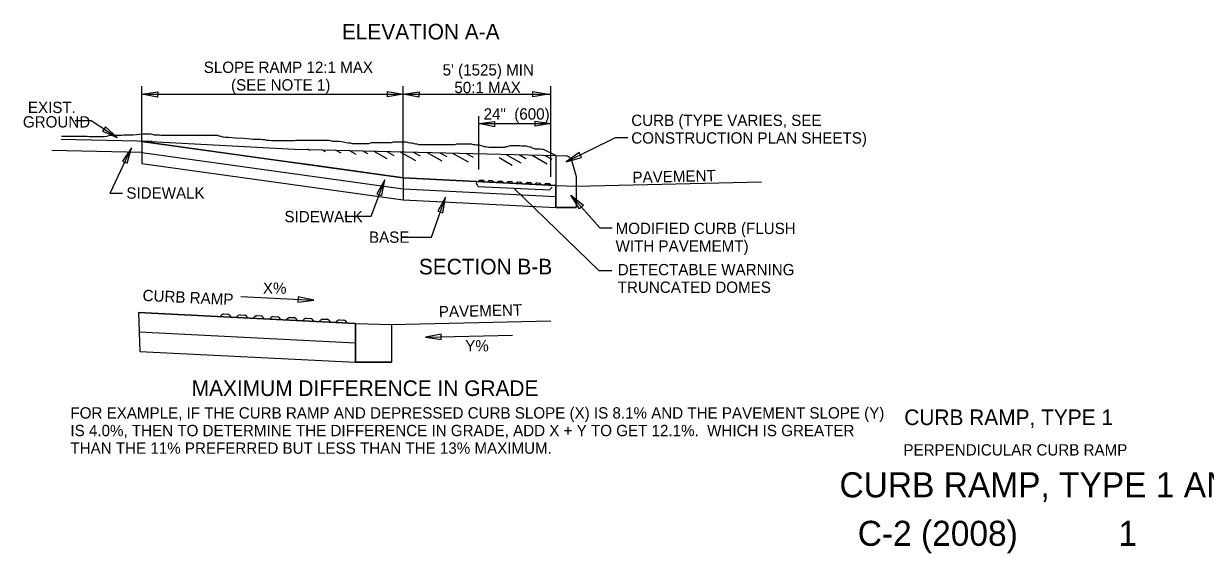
# Model space of a CAD drawing. Extents: x 1.1 to 16.9, y 0.2 to 10.3.
# Drawn here: x 1.08 to 10.47, y 0.55 to 4.76 of the extents above; entities that cross this region are included whole.
import ezdxf

# ---------------------------------------------------------------- set-up
doc = ezdxf.new("R2010")
doc.units = 0
for name, color, linetype in [('SD_P_Dimension Lines', 7, 'Continuous'), ('SD_P_Dimension Text', 7, 'Continuous'), ('SD_P_Frame', 7, 'Continuous'), ('SD_P_Prop Object Lines', 7, 'Continuous'), ('SD_P_Shading', 7, 'Continuous'), ('SD_P_Subtitles', 7, 'Continuous'), ('SD_X_Exist Object Lines', 7, 'Continuous')]:
    doc.layers.add(name, color=color, linetype=linetype)

msp = doc.modelspace()

# ---------------------------------------------------------------- linework, layer by layer
at = {"layer": 'SD_P_Dimension Lines'}
for p, q in [((2.0191, 3.8315), (2.0191, 4.2669)), ((4.0951, 3.5464), (4.0951, 4.2669)), ((5.2673, 3.5464), (5.2673, 4.2669)), ((2.0191, 4.2039), (4.0951, 4.2039)), ((2.0193, 4.2038), (2.1449, 4.2209)), ((2.1435, 4.1789), (2.0193, 4.2038)), ((2.1449, 4.2209), (2.1435, 4.1789)), ((3.9702, 4.2245), (4.0953, 4.2038)), ((3.9704, 4.1825), (3.9702, 4.2245)), ((4.0953, 4.2038), (3.9704, 4.1825)), ((4.0951, 4.2039), (4.2207, 4.2209)), ((4.0951, 4.2039), (5.2673, 4.2039)), ((4.2194, 4.1789), (4.0951, 4.2039)), ((4.2207, 4.2209), (4.2194, 4.1789)), ((5.1245, 4.2246), (5.2495, 4.2039)), ((5.1246, 4.1826), (5.1245, 4.2246)), ((5.2495, 4.2039), (5.1246, 4.1826)), ((1.4871, 3.9925), (1.6151, 3.9925)), ((1.6151, 3.9925), (1.8221, 3.8585)), ((1.7286, 3.944), (1.7057, 3.9088)), ((1.8221, 3.8585), (1.7286, 3.944)), ((4.6957, 3.6053), (4.6957, 4.0288)), ((4.6957, 3.9688), (4.8213, 3.9858)), ((4.8199, 3.9438), (4.6957, 3.9688)), ((4.6957, 3.9688), (5.2673, 3.9688)), ((4.8213, 3.9858), (4.8199, 3.9438)), ((5.1423, 3.9894), (5.2673, 3.9688)), ((5.1424, 3.9475), (5.1423, 3.9894)), ((5.2673, 3.9688), (5.1424, 3.9475)), ((1.7057, 3.9088), (1.8221, 3.8585)), ((5.3896, 3.6658), (5.7806, 3.8588)), ((5.7806, 3.8588), (5.8786, 3.8588)), ((1.7672, 3.4171), (1.9352, 3.7761)), ((1.9352, 3.7761), (1.8632, 3.6718)), ((1.9012, 3.654), (1.9352, 3.7761)), ((1.8632, 3.6718), (1.9012, 3.654)), ((5.4933, 3.7387), (5.3896, 3.6658)), ((5.3896, 3.6658), (5.5114, 3.7008)), ((5.5114, 3.7008), (5.4933, 3.7387)), ((3.8403, 3.2343), (3.9498, 3.5211)), ((3.9498, 3.5211), (3.8856, 3.4118)), ((3.9248, 3.3968), (3.9498, 3.5211)), ((4.69, 3.4703), (4.6737, 3.4988)), ((1.7672, 3.4171), (1.8652, 3.4171)), ((3.8856, 3.4118), (3.9248, 3.3968)), ((4.3206, 3.0674), (4.4297, 3.3837)), ((4.4296, 3.3838), (4.369, 3.2725)), ((4.4087, 3.2588), (4.4296, 3.3838)), ((4.69, 3.4703), (5.256, 3.4416)), ((4.973, 3.4559), (5.6491, 2.8015)), ((5.256, 3.4416), (5.2792, 3.4639)), ((5.4277, 3.3991), (5.6561, 3.1415)), ((5.4949, 3.2916), (5.4277, 3.3991)), ((5.4277, 3.3991), (5.5263, 3.3195)), ((5.5263, 3.3195), (5.4949, 3.2916)), ((3.6313, 3.2343), (3.8403, 3.2343)), ((4.369, 3.2725), (4.4087, 3.2588)), ((5.6561, 3.1415), (5.7541, 3.1415)), ((4.0876, 3.0674), (4.3206, 3.0674)), ((5.6491, 2.8015), (5.7521, 2.8015)), ((2.8056, 2.5946), (3.3834, 2.5654)), ((3.2596, 2.5927), (3.2575, 2.5507)), ((3.2575, 2.5507), (3.3834, 2.5654)), ((3.3834, 2.5654), (3.2596, 2.5927)), ((4.3956, 2.2946), (4.2711, 2.2708)), ((4.2711, 2.2708), (4.9628, 2.2868)), ((4.2711, 2.2708), (4.3966, 2.2527)), ((4.3966, 2.2527), (4.3956, 2.2946))]:
    msp.add_line(p, q, dxfattribs=at)
at = {"layer": 'SD_P_Prop Object Lines'}
for p, q in [((2.0989, 3.8265), (1.3768, 3.8417)), ((2.0191, 3.8279), (2.0191, 3.6519)), ((2.0191, 3.8279), (4.0951, 3.5384)), ((2.0897, 3.8267), (3.2301, 3.7665)), ((3.2301, 3.7665), (5.3061, 3.7144)), ((2.0191, 3.7399), (1.3027, 3.755)), ((2.0191, 3.7399), (4.0951, 3.4504)), ((5.3061, 3.7144), (5.3837, 3.7136)), ((5.3061, 3.714), (5.3061, 3.555)), ((5.4311, 3.678), (5.4701, 3.549)), ((2.0191, 3.6519), (4.0951, 3.3624)), ((4.0951, 3.5384), (5.3061, 3.477)), ((4.0951, 3.5384), (4.0951, 3.3624)), ((4.7062, 3.5205), (4.7264, 3.5195)), ((4.7813, 3.5167), (4.8016, 3.5157)), ((4.8565, 3.5129), (4.8768, 3.5119)), ((4.9317, 3.5091), (4.9519, 3.508)), ((5.0069, 3.5053), (5.0271, 3.5042)), ((5.0821, 3.5015), (5.1023, 3.5004)), ((5.1573, 3.4976), (5.1775, 3.4966)), ((5.2325, 3.4938), (5.2527, 3.4928)), ((5.3061, 3.555), (5.3061, 3.301)), ((5.3061, 3.477), (5.4701, 3.473)), ((5.4701, 3.549), (5.4701, 3.301)), ((5.4701, 3.473), (6.9411, 3.507)), ((4.0951, 3.4504), (5.3061, 3.389)), ((4.0951, 3.3624), (5.3061, 3.301)), ((5.3061, 3.301), (5.4701, 3.301)), ((1.991, 2.4672), (3.7161, 2.3797)), ((2.6667, 2.4558), (2.7021, 2.454)), ((2.7982, 2.4492), (2.8336, 2.4474)), ((2.9297, 2.4425), (2.9651, 2.4407)), ((3.0612, 2.4358), (3.0966, 2.434)), ((3.1927, 2.4292), (3.2281, 2.4274)), ((3.3243, 2.4225), (3.3596, 2.4207)), ((3.4558, 2.4158), (3.4911, 2.414)), ((3.5873, 2.4092), (3.6226, 2.4074)), ((3.7161, 2.3797), (4.0029, 2.3727)), ((3.7161, 2.3797), (3.7161, 2.0719)), ((4.0029, 2.3727), (5.2678, 2.402)), ((4.0029, 2.3727), (4.0029, 2.0719)), ((1.9969, 2.3129), (3.7161, 2.2258)), ((2.0028, 2.1587), (3.7161, 2.0719)), ((3.7161, 2.0719), (4.0029, 2.0719))]:
    msp.add_line(p, q, dxfattribs=at)
for centre, radius, start, end in [((5.3832, 3.6636), 0.05, 16.69924, 89.4163), ((4.7132, 3.4955), 0.026, 105.79039, 150.71975), ((4.7168, 3.4953), 0.026, 23.4768, 68.40617), ((4.7884, 3.4917), 0.026, 105.79039, 150.71975), ((4.792, 3.4915), 0.026, 23.4768, 68.40617), ((4.8636, 3.4878), 0.026, 105.79039, 150.71975), ((4.8672, 3.4877), 0.026, 23.4768, 68.40617), ((4.9388, 3.484), 0.026, 105.79039, 150.71975), ((4.9424, 3.4839), 0.026, 23.4768, 68.40617), ((5.014, 3.4802), 0.026, 105.79039, 150.71975), ((5.0176, 3.48), 0.026, 23.4768, 68.40617), ((5.0892, 3.4764), 0.026, 105.79039, 150.71975), ((5.0928, 3.4762), 0.026, 23.4768, 68.40617), ((5.1644, 3.4726), 0.026, 105.79039, 150.71975), ((5.1679, 3.4724), 0.026, 23.4768, 68.40617), ((5.2396, 3.4688), 0.026, 105.79039, 150.71975), ((5.2431, 3.4686), 0.026, 23.4768, 68.40617), ((2.6791, 2.412), 0.0455, 105.79039, 150.71975), ((2.6853, 2.4117), 0.0455, 23.4768, 68.40617), ((2.8106, 2.4054), 0.0455, 105.79039, 150.71975), ((2.8168, 2.405), 0.0455, 23.4768, 68.40617), ((2.9421, 2.3987), 0.0455, 105.79039, 150.71975), ((2.9483, 2.3984), 0.0455, 23.4768, 68.40617), ((3.0736, 2.392), 0.0455, 105.79039, 150.71975), ((3.0799, 2.3917), 0.0455, 23.4768, 68.40617), ((3.2051, 2.3854), 0.0455, 105.79039, 150.71975), ((3.2114, 2.3851), 0.0455, 23.4768, 68.40617), ((3.3366, 2.3787), 0.0455, 105.79039, 150.71975), ((3.3429, 2.3784), 0.0455, 23.4768, 68.40617), ((3.4681, 2.372), 0.0455, 105.79039, 150.71975), ((3.4744, 2.3717), 0.0455, 23.4768, 68.40617), ((3.5997, 2.3654), 0.0455, 105.79039, 150.71975), ((3.6059, 2.3651), 0.0455, 23.4768, 68.40617)]:
    msp.add_arc(centre, radius, start, end, dxfattribs=at)
at = {"layer": 'SD_P_Shading'}
for points in [[(2.0191, 3.8279), (2.0191, 3.6519), (4.0951, 3.3624), (5.3061, 3.301), (5.3061, 3.477), (4.0951, 3.5384), (3.3217, 3.6462), (3.3217, 3.6462), (3.3217, 3.6462), (3.3217, 3.6462), (3.1385, 3.6718), (3.1385, 3.6718), (3.1385, 3.6718)], [(5.3061, 3.477), (5.4701, 3.473), (5.4701, 3.301), (5.3061, 3.301)], [(3.7161, 2.3797), (4.0029, 2.3727), (4.0029, 2.0719), (3.7161, 2.0719)]]:
    msp.add_lwpolyline(points, close=True, dxfattribs=at)
for points in [[(1.991, 2.4672), (2.0028, 2.1587)], [(2.0028, 2.1587), (3.7161, 2.0719), (3.7161, 2.3797), (1.991, 2.4672)]]:
    msp.add_lwpolyline(points, dxfattribs=at)
at = {"layer": 'SD_X_Exist Object Lines'}
for p, q in [((3.3561, 3.7555), (3.3381, 3.7655)), ((3.4781, 3.7445), (3.4493, 3.761)), ((3.6011, 3.7335), (3.5573, 3.7583)), ((3.7221, 3.7235), (3.6645, 3.7556)), ((3.8131, 3.7295), (3.7714, 3.7529)), ((3.9661, 3.6889), (3.8631, 3.7469)), ((4.0241, 3.7134), (3.9681, 3.7444)), ((4.1961, 3.6733), (4.0731, 3.7423)), ((4.2321, 3.7097), (4.1761, 3.7407)), ((4.4051, 3.6696), (4.2821, 3.7386)), ((4.4431, 3.7044), (4.3871, 3.7354)), ((4.6141, 3.6627), (4.4891, 3.7317)), ((4.6521, 3.6988), (4.5951, 3.7308)), ((4.9611, 3.6368), (4.8571, 3.6958)), ((5.0321, 3.6554), (4.9091, 3.7234)), ((5.0701, 3.6896), (5.0151, 3.7206)), ((5.2391, 3.6464), (5.1181, 3.7144)), ((5.2771, 3.683), (5.2221, 3.714))]:
    msp.add_line(p, q, dxfattribs=at)
for points in [[(2.0271, 3.8855), (1.9481, 3.8785), (1.9321, 3.8785), (1.9201, 3.8785), (1.9081, 3.8785), (1.8961, 3.8785), (1.8831, 3.8785), (1.8711, 3.8785), (1.8591, 3.8745), (1.8471, 3.8745), (1.8351, 3.8745), (1.8221, 3.8745), (1.8101, 3.8745), (1.7941, 3.8745), (1.7781, 3.8745), (1.7611, 3.8745), (1.7491, 3.8705), (1.7371, 3.8665), (1.7211, 3.8635), (1.7091, 3.8635), (1.6961, 3.8635), (1.6801, 3.8635), (1.6641, 3.8635), (1.6521, 3.8635), (1.6401, 3.8635), (1.6271, 3.8635), (1.6151, 3.8635), (1.5991, 3.8635), (1.5831, 3.8665), (1.5661, 3.8665), (1.5501, 3.8665), (1.5381, 3.8665), (1.5221, 3.8665), (1.5051, 3.8665), (1.4891, 3.8665), (1.4771, 3.8665), (1.4651, 3.8665), (1.4531, 3.8665), (1.4401, 3.8665), (1.4281, 3.8665), (1.4161, 3.8665), (1.4041, 3.8665), (1.3921, 3.8665), (1.3791, 3.8665), (1.3791, 3.8665)], [(2.1451, 3.8775), (2.1291, 3.8775), (2.1171, 3.8775), (2.1041, 3.8815), (2.0921, 3.8855), (2.0801, 3.8855), (2.0681, 3.8855), (2.0561, 3.8855), (2.0441, 3.8855), (2.0311, 3.8855), (2.0271, 3.8855)], [(3.0641, 3.8315), (3.0471, 3.8315), (3.0271, 3.8355), (3.0111, 3.8355), (2.9941, 3.8395), (2.9781, 3.8395), (2.9621, 3.8435), (2.9501, 3.8435), (2.9341, 3.8435), (2.9171, 3.8435), (2.9011, 3.8435), (2.8851, 3.8465), (2.8281, 3.8505), (2.7631, 3.8545), (2.7061, 3.8585), (2.6821, 3.8585), (2.6651, 3.8625), (2.6491, 3.8655), (2.6331, 3.8695), (2.6211, 3.8735), (2.6041, 3.8735), (2.5881, 3.8735), (2.5761, 3.8735), (2.5521, 3.8735), (2.5391, 3.8735), (2.5231, 3.8735), (2.5111, 3.8735), (2.4991, 3.8735), (2.4861, 3.8735), (2.4701, 3.8735), (2.4541, 3.8735), (2.4261, 3.8735), (2.4131, 3.8735), (2.3891, 3.8735), (2.3771, 3.8735), (2.3651, 3.8735), (2.3521, 3.8735), (2.3401, 3.8735), (2.3241, 3.8735), (2.3081, 3.8735), (2.2911, 3.8735), (2.2751, 3.8735), (2.2591, 3.8735), (2.2431, 3.8735), (2.2301, 3.8735), (2.2181, 3.8735), (2.2061, 3.8735), (2.1941, 3.8735), (2.1821, 3.8735), (2.1691, 3.8735), (2.1571, 3.8775), (2.1451, 3.8775)], [(3.8441, 3.8165), (3.8321, 3.8125), (3.8191, 3.8085), (3.8071, 3.8085), (3.7951, 3.8085), (3.7831, 3.8085), (3.7671, 3.8085), (3.7541, 3.8085), (3.7341, 3.8085), (3.7221, 3.8085), (3.7101, 3.8085), (3.6931, 3.8085), (3.6771, 3.8125), (3.6611, 3.8125), (3.6411, 3.8165), (3.6201, 3.8205), (3.6041, 3.8245), (3.5841, 3.8275), (3.5721, 3.8275), (3.5551, 3.8275), (3.5351, 3.8275), (3.5191, 3.8315), (3.5021, 3.8355), (3.4701, 3.8355), (3.4581, 3.8355), (3.4371, 3.8355), (3.4251, 3.8355), (3.4131, 3.8355), (3.3891, 3.8355), (3.3721, 3.8355), (3.3561, 3.8355), (3.3401, 3.8355), (3.3241, 3.8355), (3.3111, 3.8355), (3.2911, 3.8355), (3.2751, 3.8355), (3.2591, 3.8355), (3.2421, 3.8355), (3.2301, 3.8315), (3.2181, 3.8315), (3.2061, 3.8315), (3.1941, 3.8315), (3.1771, 3.8315), (3.1651, 3.8315), (3.1451, 3.8315), (3.1331, 3.8315), (3.1121, 3.8315), (3.0961, 3.8315), (3.0801, 3.8315), (3.0641, 3.8315)], [(4.6041, 3.8055), (4.5921, 3.8055), (4.5791, 3.8055), (4.5671, 3.8055), (4.5551, 3.8055), (4.5431, 3.8055), (4.5311, 3.8055), (4.5181, 3.8055), (4.5061, 3.8015), (4.4941, 3.8015), (4.4781, 3.8015), (4.4621, 3.8015), (4.4491, 3.8015), (4.4291, 3.8015), (4.4171, 3.8015), (4.3971, 3.8015), (4.3801, 3.8015), (4.3601, 3.8015), (4.3481, 3.8015), (4.3361, 3.8015), (4.3231, 3.8015), (4.3071, 3.8015), (4.2951, 3.8015), (4.2791, 3.8015), (4.2661, 3.8015), (4.2501, 3.8015), (4.2341, 3.8015), (4.2181, 3.8015), (4.2061, 3.8055), (4.1931, 3.8055), (4.1811, 3.8085), (4.1651, 3.8125), (4.1531, 3.8125), (4.1361, 3.8165), (4.1201, 3.8205), (4.1081, 3.8205), (4.0961, 3.8205), (4.0711, 3.8205), (4.0551, 3.8205), (4.0391, 3.8205), (4.0271, 3.8205), (4.0151, 3.8205), (3.9981, 3.8165), (3.9821, 3.8165), (3.9661, 3.8165), (3.9491, 3.8165), (3.9291, 3.8165), (3.9131, 3.8165), (3.8971, 3.8165), (3.8761, 3.8165), (3.8601, 3.8165), (3.8441, 3.8165)], [(5.3061, 3.7144), (5.2091, 3.7635), (5.1971, 3.7635), (5.1811, 3.7665), (5.1691, 3.7665), (5.1561, 3.7665), (5.1441, 3.7665), (5.1321, 3.7705), (5.1201, 3.7745), (5.1121, 3.7825), (5.1001, 3.7825), (5.0871, 3.7855), (5.0751, 3.7895), (5.0631, 3.7895), (5.0511, 3.7895), (5.0351, 3.7895), (5.0221, 3.7935), (5.0061, 3.7935), (4.9941, 3.7935), (4.9821, 3.7935), (4.9701, 3.7935), (4.9571, 3.7935), (4.9451, 3.7935), (4.9331, 3.7895), (4.9211, 3.7855), (4.9091, 3.7855), (4.9001, 3.7785), (4.8881, 3.7785), (4.8761, 3.7785), (4.8641, 3.7785), (4.8521, 3.7785), (4.8391, 3.7785), (4.8271, 3.7785), (4.8111, 3.7785), (4.7911, 3.7785), (4.7741, 3.7785), (4.7621, 3.7825), (4.7501, 3.7855), (4.7381, 3.7855), (4.7261, 3.7895), (4.7141, 3.7935), (4.7011, 3.7975), (4.6891, 3.7975), (4.6771, 3.7975), (4.6651, 3.8015), (4.6531, 3.8015), (4.6401, 3.8055), (4.6281, 3.8055), (4.6161, 3.8055), (4.6041, 3.8055)]]:
    msp.add_lwpolyline(points, dxfattribs=at)

# ---------------------------------------------------------------- texts
at = {"layer": 'SD_P_Dimension Text'}
for s, height, p in [('SLOPE RAMP 12:1 MAX', 0.089998, (2.5101, 4.3719)), ("5' (1525) MIN", 0.09, (4.4078, 4.3511)), ('(SEE NOTE 1)', 0.089998, (2.7269, 4.232)), ('50:1 MAX', 0.09, (4.5012, 4.2113)), ('EXIST.', 0.09, (1.1128, 4.053)), ('24"  (600)', 0.09, (4.7336, 4.0009)), ('CURB (TYPE VARIES, SEE ', 0.09, (5.9068, 3.9501)), ('GROUND', 0.09, (1.0729, 3.9381)), ('CONSTRUCTION PLAN SHEETS)', 0.09, (5.9068, 3.8102)), ('SIDEWALK', 0.09, (1.8951, 3.3724)), ('SIDEWALK', 0.09, (3.1513, 3.1848)), ('BASE', 0.09, (3.8226, 3.0216)), ('MODIFIED CURB (FLUSH', 0.09, (5.7822, 3.0912)), ('WITH PAVEMEMT)', 0.09, (5.7822, 2.9513)), ('DETECTABLE WARNING', 0.09, (5.7992, 2.7634)), ('X%', 0.09, (2.9801, 2.6161)), ('TRUNCATED DOMES', 0.09, (5.7992, 2.6236)), ('Y%', 0.09, (4.5874, 2.1579)), ('FOR EXAMPLE, IF THE CURB RAMP AND DEPRESSED CURB SLOPE (X) IS 8.1% AND THE PAVEMENT SLOPE (Y)', 0.089998, (1.4507, 1.6245)), ('IS 4.0%, THEN TO DETERMINE THE DIFFERENCE IN GRADE, ADD X + Y TO GET 12.1%.  WHICH IS GREATER', 0.089998, (1.4507, 1.4845)), ('THAN THE 11% PREFERRED BUT LESS THAN THE 13% MAXIMUM.', 0.089998, (1.4507, 1.3445)), ('PERPENDICULAR CURB RAMP', 0.089998, (8.0692, 1.3307))]:
    msp.add_text(s, height=height, dxfattribs=at).set_placement(p)
for s, rotation, p in [('PAVEMENT', 1.32408, (5.917, 3.4966)), ('CURB RAMP', 357.3212, (2.0223, 2.5598)), ('PAVEMENT', 1.32408, (4.3788, 2.4289))]:
    msp.add_text(s, height=0.09, rotation=rotation, dxfattribs=at).set_placement(p)
at = {"layer": 'SD_P_Frame'}
for s, height, p in [('CURB RAMP, TYPE 1 AND SECTIONS', 0.198994, (7.561, 0.9984)), ('C-2 (2008) ', 0.198994, (7.706, 0.6129)), ('1', 0.199, (9.7769, 0.6129))]:
    msp.add_text(s, height=height, dxfattribs=at).set_placement(p)
at = {"layer": 'SD_P_Subtitles'}
for s, p in [('ELEVATION A-A', (3.6073, 4.638)), ('SECTION B-B', (4.2192, 2.7705)), ('MAXIMUM DIFFERENCE IN GRADE', (2.4144, 1.804)), ('CURB RAMP, TYPE 1', (8.0758, 1.5728))]:
    msp.add_text(s, height=0.124002, dxfattribs=at).set_placement(p)

doc.saveas('drawing.dxf')
